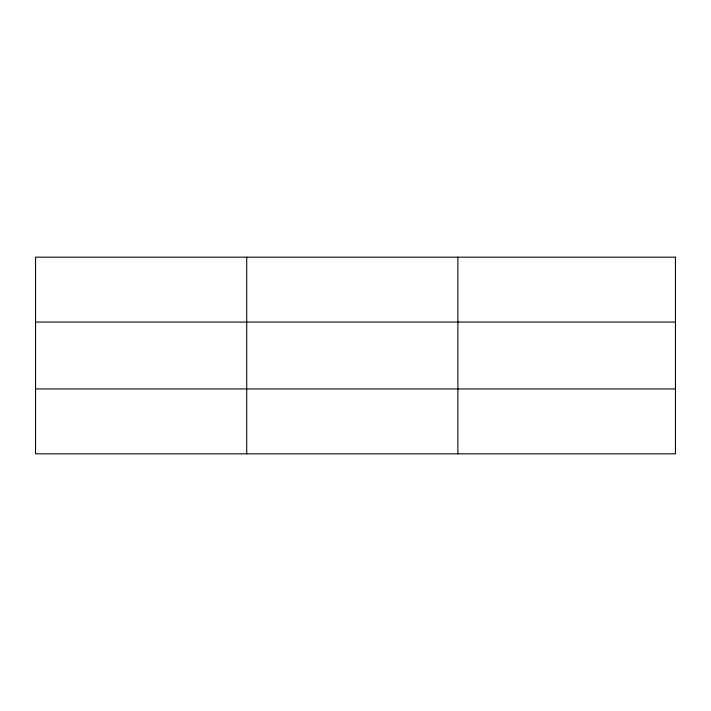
<?xml version="1.0" encoding="UTF-8"?>
<svg xmlns="http://www.w3.org/2000/svg" width="711" height="711" viewBox="0 0 711 711"><rect width="100%" height="100%" fill="white"/><g stroke="black" fill="none" stroke-linecap="round" stroke-linejoin="round"><path stroke-width="1.07" d="M246.717 257.178L246.717 453.822M457.884 257.178L457.884 453.822M35.55 322.065L675.45 322.065M35.55 388.935L675.45 388.935M675.45 257.178L675.45 453.822L35.55 453.822L35.55 257.178L675.45 257.178"/></g></svg>
